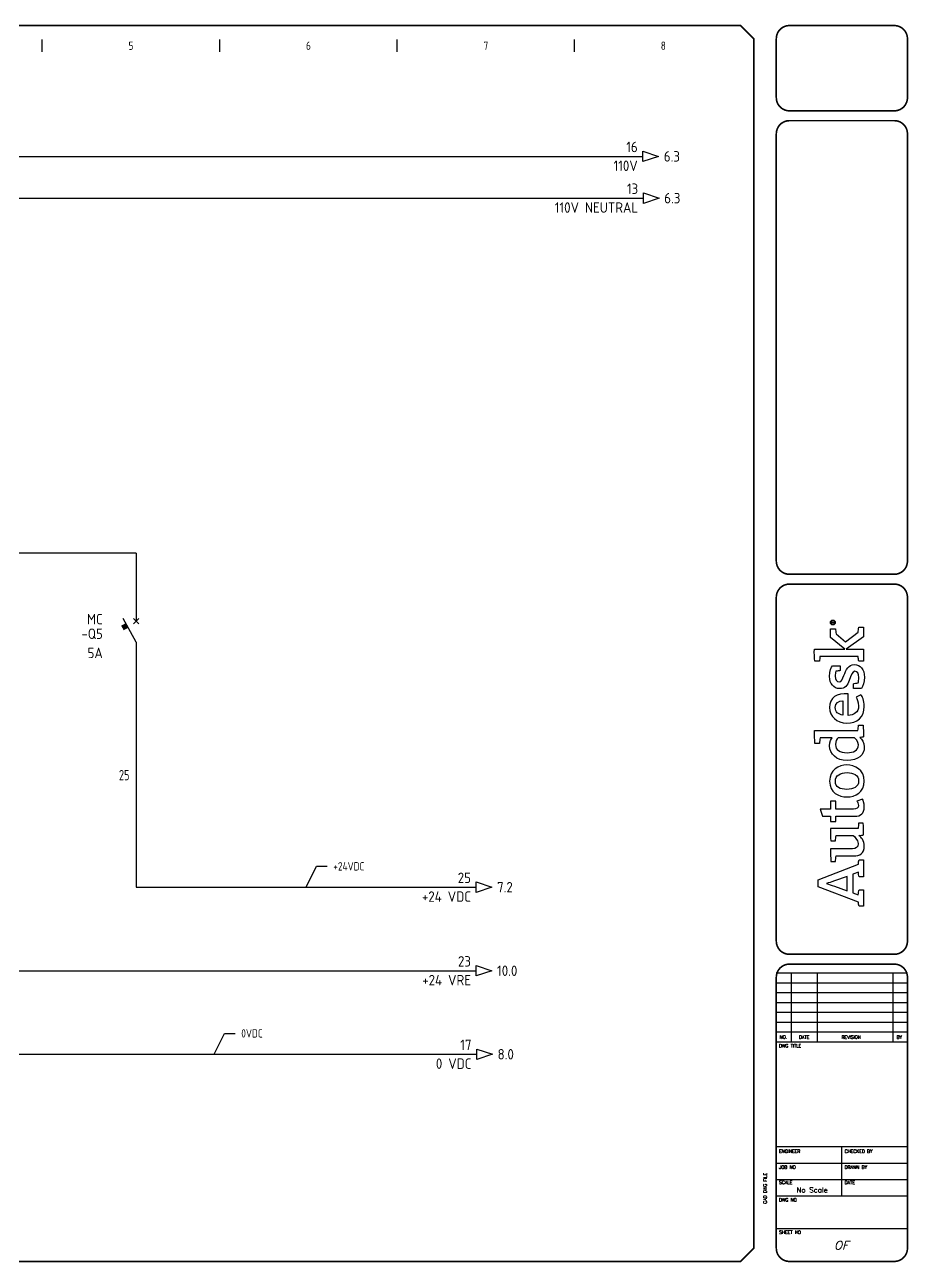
# Model space of a CAD drawing. Header units: millimetres. Extents: x 0 to 840, y 0 to 593.
# Drawn here: x 417 to 840, y 0 to 593 of the extents above; entities that cross this region are included whole.
import ezdxf
from ezdxf.enums import TextEntityAlignment as Align

# ---------------------------------------------------------------- set-up
doc = ezdxf.new("R2010")
doc.units = ezdxf.units.MM
doc.header["$LTSCALE"] = 10
doc.header["$MEASUREMENT"] = 0
for name, color, linetype in [('BLU_1.0mm^2', 5, 'Continuous'), ('DESC', 150, 'Continuous'), ('GRN_2.5mm^2', 3, 'Continuous'), ('LAYER_1', 160, 'Continuous'), ('LOC', 8, 'Continuous'), ('MISC', 7, 'Continuous'), ('RED_2.5mm^2', 1, 'Continuous'), ('SYMS', 7, 'Continuous'), ('TAGS', 150, 'Continuous'), ('TITLE', 7, 'Continuous'), ('VIO_1.0mm^2', 190, 'Continuous'), ('WIRENO', 72, 'Continuous'), ('WIREREF', 52, 'Continuous'), ('XREF', 7, 'Continuous')]:
    doc.layers.add(name, color=color, linetype=linetype)
doc.styles.add('ITALIC', font='ITALIC')
doc.styles.add('SIMPLEX', font='simplex')
doc.styles.add('WD_IEC', font='isocp2.shx', dxfattribs={"width": 0.9, "height": 4})
doc.dimstyles.get("Standard").update_dxf_attribs({"dimtxt": 0.18, "dimasz": 0.18, "dimexe": 0.18, "dimexo": 0.0625, "dimgap": 0.09, "dimtad": 0, "dimtih": 1, "dimtoh": 1, "dimdec": 4, "dimzin": 0, "dimdsep": 46, "dimtxsty": 'Standard', "dimcen": 0.09, "dimadec": 0, "dimazin": 0, "dimtfac": 1, "dimtdec": 4, "dimtofl": 0, "dimtmove": 0, "dimatfit": 3, "dimfxl": 1, "dimtolj": 1, "dimtzin": 0, "dimarcsym": 0})

# ---------------------------------------------------------------- blocks, each defined once
blk = doc.blocks.new('VCB1')
for p, q in [((0, 7.5), (0, 2.5)), ((0, -2.5), (-3.12, 3.12)), ((0.62, 1.88), (-0.62, 3.12)), ((-0.62, 1.88), (0.62, 3.12)), ((0, -2.5), (0, -7.5))]:
    blk.add_line(p, q)
blk.add_solid([(-2.52, 2.03), (-3.61, 1.43), (-1.91, 0.94), (-3.01, 0.33)])
at = {"style": 'WD_IEC'}
for tag, p in [('INST', (-8, 5.25)), ('LOC', (-8, 1.75)), ('TAG1', (-8, -1.75)), ('RATING1', (-8, -6.35)), ('DESC1', (-8, -14.35)), ('DESC2', (-8, -17.85)), ('DESC3', (-8, -21.35))]:
    blk.add_attdef(tag, text='', height=2.5, dxfattribs=at).set_placement(p, align=Align.RIGHT)
blk.add_attdef('TERM01', text='', height=2, rotation=90, dxfattribs=at).set_placement((-1, 7.5), align=Align.RIGHT)
at = {"style": 'WD_IEC', "flags": 1}
for tag, p, height in [('X2TERM01', (0, 7.5), 0.32), ('MFG', (2.75, 6.5), 1.5), ('CAT', (2.75, 4), 1.5), ('X4LINK', (-2, 0), 0.32), ('X1LINK', (-0.5, 0), 0.32), ('X8TERM02', (0, -7.5), 0.32), ('ASSYCODE', (1, -9), 1), ('FAMILY', (1, -10.5), 1), ('CATDESC', (1, -12), 1), ('CONTACT', (1, -13.5), 1)]:
    blk.add_attdef(tag, p, '', height=height, dxfattribs=at)
at = {"style": 'WD_IEC'}
blk.add_attdef('TERM02', (-1, -7.5), '', height=2, rotation=90, dxfattribs=at)
at = {"lineweight": 15, "style": 'WD_IEC'}
blk.add_attdef('XREF', text='', height=2.5, dxfattribs=at).set_placement((-8, -10.35), align=Align.RIGHT)
blk = doc.blocks.new('HA1S1')
blk.add_lwpolyline([(0, 1.25), (3.75, 0), (0, -1.25)], close=True)
at = {"style": 'WD_IEC'}
for tag, height, flags, p in [('WIRENO', 2.5, 8, (-1.25, 1)), ('SIGCODE', 1, 1, (5, 1.8))]:
    blk.add_attdef(tag, text='', height=height, dxfattribs=dict(at, flags=flags)).set_placement(p, align=Align.RIGHT)
at = {"style": 'WD_IEC', "flags": 1}
blk.add_attdef('X4TERM01', (0, 0), '', height=0.32, dxfattribs=at)
at = {"style": 'WD_IEC'}
blk.add_attdef('XREF', text='', height=2.5, dxfattribs=at).set_placement((5, 0), align=Align.MIDDLE_LEFT)
blk.add_attdef('DESC1', text='', height=2.5, dxfattribs=at).set_placement((-1.25, -1), align=Align.TOP_RIGHT)
blk = doc.blocks.new('AI9-BLK2')
at = {"layer": 'LAYER_1', "color": 7}
blk.add_circle((0, 0), 2.03, dxfattribs=at)
blk.add_open_spline([(1.7, 0), (1.7, -1), (1, -1.8), (0, -1.8), (-1, -1.8), (-1.7, -1), (-1.7, 0), (-1.7, 1), (-1, 1.8), (0, 1.8), (1, 1.8), (1.7, 1), (1.7, 0)], degree=3, knots=[0, 0, 0, 0, 1, 1, 1, 2, 2, 2, 3, 3, 3, 4, 4, 4, 4], dxfattribs=at)
blk = doc.blocks.new('AI9-BLK1')
at = {"layer": 'LAYER_1', "color": 7}
for points, knots in [([(0.7, -1.1), (0.7, -1.1), (0.2, -0.4), (0.2, -0.4), (0.1, -0.2), (0, -0.2), (-0.1, -0.1), (0.3, 0), (0.5, 0.2), (0.5, 0.5), (0.5, 0.8), (0.3, 1.1), (-0.2, 1.1), (-0.2, 1.1), (-0.8, 1.1), (-0.8, 1.1), (-0.8, 1.1), (-0.8, -1.1), (-0.8, -1.1), (-0.8, -1.1), (-0.5, -1.1), (-0.5, -1.1), (-0.5, -1.1), (-0.5, -0.1), (-0.5, -0.1), (-0.4, -0.1), (-0.3, -0.2), (-0.2, -0.3), (-0.2, -0.3), (0.3, -1.1), (0.3, -1.1), (0.3, -1.1), (0.7, -1.1), (0.7, -1.1)], [0, 0, 0, 0, 1, 1, 1, 2, 2, 2, 3, 3, 3, 4, 4, 4, 5, 5, 5, 6, 6, 6, 7, 7, 7, 8, 8, 8, 9, 9, 9, 10, 10, 10, 11, 11, 11, 11]), ([(0.2, 0.5), (0.2, 0.2), (-0.1, 0.1), (-0.3, 0.1), (-0.3, 0.1), (-0.5, 0.1), (-0.5, 0.1), (-0.5, 0.1), (-0.5, 0.8), (-0.5, 0.8), (-0.5, 0.8), (-0.2, 0.8), (-0.2, 0.8), (0.1, 0.8), (0.2, 0.7), (0.2, 0.5)], [0, 0, 0, 0, 1, 1, 1, 2, 2, 2, 3, 3, 3, 4, 4, 4, 5, 5, 5, 5])]:
    blk.add_open_spline(points, degree=3, knots=knots, dxfattribs=at)
blk = doc.blocks.new('LOGO')
for points, knots in [([(35.2, 4.3), (35.2, 4.3), (22.1, 38.1), (22.1, 38.1), (22.1, 38.1), (16.1, 38.1), (16.1, 38.1), (16.1, 38.1), (3.2, 4.3), (3.2, 4.3), (2.2, 4.2), (0.9, 4), (0, 3.7), (0, 3.7), (0, 0), (0, 0), (0, 0), (13.7, 0), (13.7, 0), (13.7, 0), (13.7, 3.7), (13.7, 3.7), (12.4, 4), (10.9, 4.3), (9.5, 4.4), (9.5, 4.4), (11.1, 8.8), (11.1, 8.8), (11.1, 8.8), (26.8, 8.8), (26.8, 8.8), (26.8, 8.8), (28.4, 4.3), (28.4, 4.3), (27, 4.2), (25.8, 4), (24.5, 3.7), (24.5, 3.7), (24.5, 0), (24.5, 0), (24.5, 0), (38.7, 0), (38.7, 0), (38.7, 0), (38.7, 3.7), (38.7, 3.7), (37.9, 3.9), (36, 4.3), (35.2, 4.3)], [0, 0, 0, 0, 1, 1, 1, 2, 2, 2, 3, 3, 3, 4, 4, 4, 5, 5, 5, 6, 6, 6, 7, 7, 7, 8, 8, 8, 9, 9, 9, 10, 10, 10, 11, 11, 11, 12, 12, 12, 13, 13, 13, 14, 14, 14, 15, 15, 15, 16, 16, 16, 16]), ([(70.8, 23.1), (70.8, 23.1), (70.8, 27.7), (70.8, 27.7), (70.8, 27.7), (75.3, 27.7), (75.3, 27.7), (75.3, 27.7), (75.3, 34.3), (75.3, 34.3), (75.3, 34.3), (81.3, 36.2), (81.3, 36.2), (81.3, 36.2), (81.3, 27.7), (81.3, 27.7), (81.3, 27.7), (88, 27.7), (88, 27.7), (88, 27.7), (88, 23.1), (88, 23.1), (88, 23.1), (81.3, 23.1), (81.3, 23.1), (81.3, 23.1), (81.3, 8.4), (81.3, 8.4), (81.3, 5.6), (82.1, 4.3), (84.3, 4.3), (86, 4.3), (87.5, 5.1), (88, 5.5), (88, 5.5), (89.7, 0.9), (89.7, 0.9), (88.7, 0.3), (86.5, -0.7), (83.2, -0.7), (77.6, -0.7), (75.3, 2.4), (75.3, 7.4), (75.3, 7.4), (75.3, 23.1), (75.3, 23.1), (75.3, 23.1), (70.8, 23.1), (70.8, 23.1)], [0, 0, 0, 0, 1, 1, 1, 2, 2, 2, 3, 3, 3, 4, 4, 4, 5, 5, 5, 6, 6, 6, 7, 7, 7, 8, 8, 8, 9, 9, 9, 10, 10, 10, 11, 11, 11, 12, 12, 12, 13, 13, 13, 14, 14, 14, 15, 15, 15, 16, 16, 16, 16]), ([(147.1, 4.7), (147.1, 5.4), (147, 6.1), (147, 6.9), (147, 6.9), (147, 41.1), (147, 41.1), (143.4, 41.2), (139.3, 41), (136.1, 40.7), (136.1, 40.7), (136.1, 37), (136.1, 37), (137.7, 36.8), (139.6, 36.6), (141, 36.4), (141, 36.4), (141, 36.4), (141, 36.4), (141, 36.4), (141, 26.2), (141, 26.2), (140, 27.1), (138, 28.4), (134.3, 28.4), (127.3, 28.4), (122, 22.6), (122, 13.8), (122, 4.5), (126.6, -0.7), (133.4, -0.7), (137.1, -0.7), (139.6, 1.1), (141.3, 3.1), (141.3, 2.1), (141.6, 0.6), (141.8, 0), (145.2, -0.2), (148.7, 0.1), (151.7, 0.4), (151.7, 0.4), (151.7, 4.1), (151.7, 4.1), (150.2, 4.2), (148.4, 4.5), (147.1, 4.7)], [0, 0, 0, 0, 1, 1, 1, 2, 2, 2, 3, 3, 3, 4, 4, 4, 5, 5, 5, 6, 6, 6, 7, 7, 7, 8, 8, 8, 9, 9, 9, 10, 10, 10, 11, 11, 11, 12, 12, 12, 13, 13, 13, 14, 14, 14, 15, 15, 15, 15]), ([(229.4, 4.6), (229.4, 4.6), (221.5, 15.2), (221.5, 15.2), (221.5, 15.2), (228, 23), (228, 23), (229.4, 23.1), (231.3, 23.3), (232.4, 23.6), (232.4, 23.6), (232.4, 27.7), (232.4, 27.7), (232.4, 27.7), (225, 27.7), (225, 27.7), (225, 27.7), (215.2, 15.6), (215.2, 15.6), (215.2, 15.6), (215.2, 41.2), (215.2, 41.2), (211.8, 41.3), (208.2, 41.2), (205.1, 40.9), (205.1, 40.9), (205.1, 36.9), (205.1, 36.9), (206.5, 36.8), (208, 36.6), (209.1, 36.5), (209.1, 36.5), (209.1, 4.5), (209.1, 4.5), (207.8, 4.4), (206.3, 4.2), (205.1, 4), (205.1, 4), (205.1, 0), (205.1, 0), (205.1, 0), (215.2, 0), (215.2, 0), (215.2, 0), (215.2, 14.5), (215.2, 14.5), (215.2, 14.5), (225.6, 0), (225.6, 0), (225.6, 0), (233.7, 0), (233.7, 0), (233.7, 0), (233.7, 3.8), (233.7, 3.8), (232.2, 4.2), (230.6, 4.4), (229.4, 4.6)], [0, 0, 0, 0, 1, 1, 1, 2, 2, 2, 3, 3, 3, 4, 4, 4, 5, 5, 5, 6, 6, 6, 7, 7, 7, 8, 8, 8, 9, 9, 9, 10, 10, 10, 11, 11, 11, 12, 12, 12, 13, 13, 13, 14, 14, 14, 15, 15, 15, 16, 16, 16, 17, 17, 17, 18, 18, 18, 19, 19, 19, 19]), ([(12.8, 13.8), (12.8, 13.8), (16.6, 24.3), (16.6, 24.3), (17.8, 27.5), (18.2, 28.8), (18.8, 30.9), (18.8, 30.9), (18.9, 30.9), (18.9, 30.9), (19.6, 28.9), (20, 27.5), (21.1, 24.3), (21.1, 24.3), (24.9, 13.8), (24.9, 13.8), (24.9, 13.8), (12.8, 13.8), (12.8, 13.8)], [0, 0, 0, 0, 1, 1, 1, 2, 2, 2, 3, 3, 3, 4, 4, 4, 5, 5, 5, 6, 6, 6, 6]), ([(59.7, -0.1), (59.5, 0.6), (59.2, 2.6), (59.1, 3.8), (57.8, 2), (54.9, -0.7), (50.2, -0.7), (44.2, -0.7), (42, 3.1), (42, 8.1), (42, 8.1), (42, 22.9), (42, 22.9), (40.6, 23.2), (38.8, 23.4), (37.3, 23.5), (37.3, 23.5), (37.3, 27.3), (37.3, 27.3), (40.3, 27.6), (44.4, 27.8), (48, 27.6), (48, 27.6), (48, 9.3), (48, 9.3), (48, 6.2), (49.1, 4.5), (52.3, 4.5), (55.8, 4.5), (58.4, 7.9), (59, 8.6), (59, 8.6), (59, 23), (59, 23), (57.8, 23.2), (56, 23.4), (54.6, 23.5), (54.6, 23.5), (54.6, 27.3), (54.6, 27.3), (57.6, 27.7), (61.5, 27.8), (65, 27.7), (65, 27.7), (65, 4.6), (65, 4.6), (66.3, 4.4), (68.1, 4.2), (69.6, 4.1), (69.6, 4.1), (69.6, 0.3), (69.6, 0.3), (66.7, 0), (63, -0.2), (59.7, -0.1)], [0, 0, 0, 0, 1, 1, 1, 2, 2, 2, 3, 3, 3, 4, 4, 4, 5, 5, 5, 6, 6, 6, 7, 7, 7, 8, 8, 8, 9, 9, 9, 10, 10, 10, 11, 11, 11, 12, 12, 12, 13, 13, 13, 14, 14, 14, 15, 15, 15, 16, 16, 16, 17, 17, 17, 18, 18, 18, 18]), ([(104.8, -0.7), (95.2, -0.7), (91.4, 7), (91.4, 13.8), (91.4, 20.6), (95.1, 28.4), (104.6, 28.4), (114.1, 28.4), (118.3, 20.8), (118.3, 14), (118.3, 7.2), (114.2, -0.7), (104.8, -0.7)], [0, 0, 0, 0, 1, 1, 1, 2, 2, 2, 3, 3, 3, 4, 4, 4, 4]), ([(104.5, 23.6), (99.6, 23.6), (97.8, 19.5), (97.8, 14), (97.8, 8.5), (99.9, 4.1), (104.8, 4.1), (109.8, 4.1), (111.8, 8.2), (111.8, 13.8), (111.8, 19.3), (109.5, 23.6), (104.5, 23.6)], [0, 0, 0, 0, 1, 1, 1, 2, 2, 2, 3, 3, 3, 4, 4, 4, 4]), ([(141, 7.6), (140.3, 6.7), (138.2, 4.3), (135, 4.3), (130.5, 4.3), (128.5, 8.1), (128.5, 13.8), (128.5, 19.6), (130.9, 23.5), (135.4, 23.5), (138.3, 23.5), (139.9, 22.3), (141, 21.3), (141, 21.3), (141, 7.6), (141, 7.6)], [0, 0, 0, 0, 1, 1, 1, 2, 2, 2, 3, 3, 3, 4, 4, 4, 5, 5, 5, 5]), ([(167.6, 4.1), (171.4, 4.1), (173.8, 5.5), (175, 6.2), (175, 6.2), (177.1, 2.1), (177.1, 2.1), (175.5, 1.1), (172.6, -0.7), (167.2, -0.7), (158.2, -0.7), (153.3, 5.5), (153.3, 14), (153.3, 22.5), (158.9, 28.4), (166.4, 28.4), (174.6, 28.4), (178.7, 22.5), (177.9, 12.9), (177.9, 12.9), (159.8, 12.9), (159.8, 12.9), (160, 7.9), (162.3, 4.1), (167.6, 4.1)], [0, 0, 0, 0, 1, 1, 1, 2, 2, 2, 3, 3, 3, 4, 4, 4, 5, 5, 5, 6, 6, 6, 7, 7, 7, 8, 8, 8, 8]), ([(172, 17.3), (171.9, 20.8), (170.4, 23.7), (166.3, 23.7), (162.6, 23.7), (160.6, 21.2), (159.9, 17.3), (159.9, 17.3), (172, 17.3), (172, 17.3)], [0, 0, 0, 0, 1, 1, 1, 2, 2, 2, 3, 3, 3, 3]), ([(193.3, 16.4), (190.2, 17.6), (187.8, 18.3), (187.8, 20.5), (187.8, 22.6), (189.9, 23.7), (192.6, 23.7), (194.1, 23.7), (195.6, 23.5), (196.8, 23.1), (196.9, 21.9), (197.1, 20.1), (197.3, 19.6), (197.3, 19.6), (201.3, 19.6), (201.3, 19.6), (201.3, 19.6), (201.3, 26.1), (201.3, 26.1), (200.2, 26.8), (197.1, 28.4), (192.4, 28.4), (186.5, 28.4), (182.2, 25), (182.2, 20.1), (182.2, 15.7), (184.9, 13.4), (189.1, 11.9), (193.4, 10.4), (196.7, 9.3), (196.7, 7.2), (196.7, 5.1), (195, 3.9), (191.4, 3.9), (189.9, 3.9), (188.1, 4.1), (187, 4.6), (186.9, 5.9), (186.6, 7.8), (186.3, 8.4), (186.3, 8.4), (182.3, 8.4), (182.3, 8.4), (182.3, 8.4), (182.3, 1.6), (182.3, 1.6), (182.3, 1.6), (182.3, 1.6), (182.3, 1.6), (184.1, 0.5), (187.5, -0.8), (191.8, -0.8), (198.3, -0.8), (202.4, 2.6), (202.4, 7.8), (202.4, 12.5), (197.8, 14.6), (193.3, 16.4)], [0, 0, 0, 0, 1, 1, 1, 2, 2, 2, 3, 3, 3, 4, 4, 4, 5, 5, 5, 6, 6, 6, 7, 7, 7, 8, 8, 8, 9, 9, 9, 10, 10, 10, 11, 11, 11, 12, 12, 12, 13, 13, 13, 14, 14, 14, 15, 15, 15, 16, 16, 16, 17, 17, 17, 18, 18, 18, 19, 19, 19, 19])]:
    blk.add_open_spline(points, degree=3, knots=knots)
for name, p in [('AI9-BLK2', (237.6, 25.7)), ('AI9-BLK1', (237.8, 25.7))]:
    blk.add_blockref(name, p)
blk = doc.blocks.new('acade_title')
at = {"layer": 'SYMS'}
for p, q in [((425, 580), (425, 586)), ((510, 580), (510, 586)), ((595, 580), (595, 586)), ((680, 580), (680, 586))]:
    blk.add_line(p, q, dxfattribs=at)
at = {"layer": 'TITLE'}
for p, q in [((765.79, 586.36), (765.79, 551.29)), ((776.63, 138.97), (839.44, 138.97)), ((783.7, 138.97), (783.7, 106)), ((796.26, 138.97), (796.26, 106)), ((832.38, 138.97), (832.38, 106)), ((776.63, 134.26), (839.44, 134.26)), ((776.63, 129.55), (839.44, 129.55)), ((776.63, 124.84), (839.44, 124.84)), ((776.63, 120.13), (839.44, 120.13)), ((776.63, 115.42), (839.44, 115.42)), ((776.63, 110.71), (839.44, 110.71)), ((776.63, 106), (839.44, 106)), ((765.79, 7.07), (765.79, 55.62)), ((776.63, 55.75), (839.44, 55.75)), ((808.04, 32.19), (808.04, 55.75)), ((776.63, 47.89), (839.44, 47.89)), ((776.63, 40.04), (839.44, 40.04)), ((776.63, 32.19), (839.44, 32.19)), ((776.63, 16.49), (839.44, 16.49))]:
    blk.add_line(p, q, dxfattribs=at)
at = {"layer": 'TITLE', "const_width": 0.784}
blk.add_lwpolyline([(765.79, 7.07), (765.79, 586.36), (759.5, 592.64), (7.07, 592.64), (0.79, 586.36), (0.79, 7.07), (7.07, 0.79), (759.5, 0.79)], close=True, dxfattribs=at)
for points in [[(782.91, 592.64, 0.414214), (776.63, 586.36, 0.414214)], [(839.44, 586.36, 0.414214), (833.16, 592.64, 0.414214)], [(776.63, 558.09, 0.414214), (782.91, 551.81, 0.414214)], [(833.16, 551.81, 0.414214), (839.44, 558.09, 0.414214)], [(782.91, 547.1, 0.414214), (776.63, 540.82, 0.414214)], [(839.44, 540.82, 0.414214), (833.16, 547.1, 0.414214)], [(776.63, 336.15, 0.414214), (782.91, 329.87, 0.414214)], [(833.16, 329.87, 0.414214), (839.44, 336.15, 0.414214)], [(782.91, 325.16, 0.414214), (776.63, 318.88, 0.414214)], [(839.44, 318.88, 0.414214), (833.16, 325.16, 0.414214)], [(776.63, 154.15, 0.414214), (782.91, 147.87, 0.414214)], [(833.16, 147.87, 0.414214), (839.44, 154.15, 0.414214)], [(782.91, 143.16, 0.414214), (776.63, 136.88, 0.414214)], [(839.44, 136.88, 0.414214), (833.16, 143.16, 0.414214)], [(776.63, 7.07, 0.414214), (782.91, 0.79, 0.414214)], [(833.16, 0.79, 0.414214), (839.44, 7.07, 0.414214)]]:
    blk.add_lwpolyline(points, format="xyb", dxfattribs=at)
for points in [[(833.16, 592.64), (782.91, 592.64)], [(776.63, 586.36), (776.63, 558.09)], [(839.44, 586.36), (839.44, 558.09)], [(833.16, 551.81), (782.91, 551.81)], [(833.16, 547.1), (782.91, 547.1)], [(776.63, 540.82), (776.63, 336.15)], [(839.44, 540.82), (839.44, 336.15)], [(782.91, 329.87), (833.16, 329.87)], [(782.91, 325.16), (833.16, 325.16)], [(782.91, 147.87), (833.16, 147.87)], [(782.91, 143.16), (833.16, 143.16)], [(776.63, 136.88), (776.63, 7.07)], [(839.44, 136.88), (839.44, 7.07)], [(782.91, 0.79), (833.16, 0.79)]]:
    blk.add_lwpolyline(points, dxfattribs=at)
at = {"layer": 'TITLE', "color": 7, "const_width": 0.784}
for points in [[(776.63, 318.88), (776.63, 154.15)], [(839.44, 318.88), (839.44, 154.15)]]:
    blk.add_lwpolyline(points, dxfattribs=at)
at = {"xscale": 0.571500000000015, "yscale": 0.571500000000015, "zscale": 0.571500000000015, "rotation": 90}
blk.add_blockref('LOGO', (818.39, 170.97), dxfattribs=at)
at = {"layer": 'SYMS', "style": 'WD_IEC', "width": 0.9}
for s, p in [('5', (467.5, 581)), ('6', (552.5, 581)), ('7', (637.5, 581)), ('8', (722.5, 581))]:
    blk.add_text(s, height=4, dxfattribs=at).set_placement(p, align=Align.CENTER)
at = {"layer": 'TITLE', "color": 1}
for s, height, style, p in [('NO.', 1.57, 'SIMPLEX', (780.03, 108.22)), ('DATE', 1.57, 'SIMPLEX', (789.98, 108.22)), ('REVISION', 1.57, 'SIMPLEX', (812.49, 108.22)), ('BY', 1.57, 'SIMPLEX', (835.52, 108.22)), ('OF', 4, 'ITALIC', (807.77, 8.51))]:
    blk.add_text(s, height=height, dxfattribs=dict(at, style=style)).set_placement(p, align=Align.MIDDLE)
at = {"layer": 'TITLE', "color": 1, "style": 'SIMPLEX'}
for s, p in [('DWG TITLE', (777.94, 103.25)), ('ENGINEER', (777.94, 52.74)), ('CHECKED BY', (809.35, 52.74)), ('JOB NO', (777.94, 45.15)), ('DRAWN BY', (809.35, 45.15)), ('SCALE', (777.94, 37.82)), ('DATE', (809.35, 37.82)), ('DWG NO', (777.94, 29.44)), ('SHEET NO', (777.94, 14))]:
    blk.add_text(s, height=1.57, dxfattribs=at).set_placement(p)
blk.add_text('CAD DWG FILE', height=1.5703, rotation=90, dxfattribs=at).set_placement((772.05, 28.4))
at = {"layer": 'TITLE', "color": 1, "style": 'ITALIC'}
for tag, height, p in [('TITLE#1', 3, (806.47, 85.58)), ('TITLE#2', 3, (806.47, 80.5)), ('TITLE#3', 3, (806.47, 75.41)), ('TITLE#4', 3, (806.47, 70.33)), ('DWG#', 4, (806.47, 20.76))]:
    blk.add_attdef(tag, text='', height=height, dxfattribs=at).set_placement(p, align=Align.CENTER)
at = {"layer": 'TITLE', "color": 1, "style": 'SIMPLEX'}
blk.add_attdef('CAD#', (772.63, 49.19), '', height=2.5, rotation=90, dxfattribs=at)
at = {"layer": 'TITLE', "color": 1}
for tag, p, height, style in [('ENGINEER', (783.37, 49.19), 2.5, 'ITALIC'), ('CHKDBY', (813.2, 49.2), 2.5, 'ITALIC'), ('JOB#', (789.06, 41.3), 2.5, 'SIMPLEX'), ('DRAWNBY', (814.95, 41.3), 2.5, 'ITALIC'), ('SCALE', (786.29, 33.76), 2.5, 'SIMPLEX'), ('DATE', (812.8, 33.76), 2.5, 'SIMPLEX'), ('SHTS', (815.9, 6.29), 4, 'ITALIC')]:
    blk.add_attdef(tag, p, '', height=height, dxfattribs=dict(at, style=style))
at = {"layer": 'TITLE', "color": 1, "style": 'ITALIC'}
blk.add_attdef('SH#', text='', height=4, dxfattribs=at).set_placement((799.54, 6.29), align=Align.RIGHT)
at = {"layer": 'TITLE', "color": 7, "flags": 9}
blk.add_attdef('WD_TB', (782.91, 0.79), '', height=3.14, dxfattribs=at)
blk = doc.blocks.new('WD_WNV')
at = {"linetype": 'Continuous', "style": 'WD_IEC', "width": 0.8}
blk.add_attdef('WIRENO', text='', height=2.5, dxfattribs=at).set_placement((-1.6, 0), align=Align.MIDDLE_RIGHT)
at = {"style": 'WD_IEC', "flags": 1}
for tag, p in [('W08USER', (-1, 0.375)), ('W04USER', (-1, 0.875)), ('W05USER', (-1, 0.75)), ('W09USER', (-1, 0.25)), ('W03USER', (-1, 1)), ('W06USER', (-1, 0.625)), ('W07USER', (-1, 0.5)), ('W02USER', (-1, 1.125)), ('W01USER', (-1, 1.25)), ('W10USER', (-1, 0.125))]:
    blk.add_attdef(tag, text='', height=0.08, dxfattribs=at).set_placement(p, align=Align.CENTER)

msp = doc.modelspace()

# ---------------------------------------------------------------- linework, layer by layer
at = {"layer": 'BLU_1.0mm^2'}
for p, q in [((470, 340), (305, 340)), ((470, 340), (470.01, 317.39)), ((470.01, 287.39), (470, 180)), ((470, 180), (632.87, 180))]:
    msp.add_line(p, q, dxfattribs=at)
at = {"layer": 'GRN_2.5mm^2'}
msp.add_line((130, 100), (633.12, 100), dxfattribs=at)
at = {"layer": 'RED_2.5mm^2'}
for p, q in [((165, 530), (712.75, 530)), ((135, 510), (712.95, 510))]:
    msp.add_line(p, q, dxfattribs=at)
at = {"layer": 'VIO_1.0mm^2'}
msp.add_line((365.01, 140), (632.86, 140), dxfattribs=at)

# ---------------------------------------------------------------- block references
at = {"layer": 'SYMS'}
ref = msp.add_blockref('acade_title', (0, 0), dxfattribs=at)
ref.add_attrib('SCALE', 'No Scale', (786.29, 33.76), dxfattribs={"layer": 'MISC', "color": 1, "height": 2.5, "style": 'SIMPLEX'})
ref = msp.add_blockref('HA1S1', (712.75, 530), dxfattribs=dict(at, xscale=2, yscale=2, zscale=2))
ref.add_attrib('WIRENO', '16', dxfattribs={"layer": 'WIREREF', "height": 5, "style": 'WD_IEC', "flags": 8}).set_placement((710.25, 532), align=Align.RIGHT)
ref.add_attrib('DESC1', '110V', dxfattribs={"layer": 'DESC', "height": 5, "style": 'WD_IEC'}).set_placement((710.25, 528), align=Align.TOP_RIGHT)
ref.add_attrib('XREF', '6.3', dxfattribs={"layer": 'XREF', "height": 5, "style": 'WD_IEC'}).set_placement((722.75, 530), align=Align.MIDDLE_LEFT)
ref = msp.add_blockref('HA1S1', (712.95, 510), dxfattribs=dict(at, xscale=2, yscale=2, zscale=2))
ref.add_attrib('WIRENO', '13', dxfattribs={"layer": 'WIREREF', "height": 5, "style": 'WD_IEC'}).set_placement((710.45, 512), align=Align.RIGHT)
ref.add_attrib('DESC1', '110V NEUTRAL', dxfattribs={"layer": 'DESC', "height": 5, "style": 'WD_IEC'}).set_placement((710.45, 508), align=Align.TOP_RIGHT)
ref.add_attrib('XREF', '6.3', dxfattribs={"layer": 'XREF', "height": 5, "style": 'WD_IEC'}).set_placement((722.95, 510), align=Align.MIDDLE_LEFT)
ref = msp.add_blockref('VCB1', (470.01, 302.39), dxfattribs=dict(at, xscale=2, yscale=2, zscale=2))
ref.add_attrib('TAG1', '-Q5', dxfattribs={"layer": 'TAGS', "height": 5, "style": 'WD_IEC'}).set_placement((454.01, 298.89), align=Align.RIGHT)
ref.add_attrib('LOC', 'MC', dxfattribs={"layer": 'LOC', "height": 5, "style": 'WD_IEC'}).set_placement((454.01, 305.89), align=Align.RIGHT)
ref.add_attrib('RATING1', '5A', dxfattribs={"layer": 'MISC', "height": 5, "style": 'WD_IEC'}).set_placement((454.01, 289.69), align=Align.RIGHT)
ref = msp.add_blockref('HA1S1', (632.87, 180), dxfattribs=dict(at, xscale=2, yscale=2, zscale=2))
ref.add_attrib('WIRENO', '25', dxfattribs={"layer": 'WIREREF', "height": 5, "style": 'WD_IEC', "flags": 8}).set_placement((630.37, 182), align=Align.RIGHT)
ref.add_attrib('DESC1', '+24 VDC', dxfattribs={"layer": 'DESC', "height": 5, "style": 'WD_IEC'}).set_placement((630.37, 178), align=Align.TOP_RIGHT)
ref.add_attrib('XREF', '7.2', dxfattribs={"layer": 'XREF', "height": 5, "style": 'WD_IEC'}).set_placement((642.87, 180), align=Align.MIDDLE_LEFT)
ref = msp.add_blockref('HA1S1', (632.86, 140), dxfattribs=dict(at, xscale=2, yscale=2, zscale=2))
ref.add_attrib('WIRENO', '23', dxfattribs={"layer": 'WIREREF', "height": 5, "style": 'WD_IEC', "flags": 8}).set_placement((630.36, 142), align=Align.RIGHT)
ref.add_attrib('DESC1', '+24 VRE', dxfattribs={"layer": 'DESC', "height": 5, "style": 'WD_IEC'}).set_placement((630.36, 138), align=Align.TOP_RIGHT)
ref.add_attrib('XREF', '10.0', dxfattribs={"layer": 'XREF', "height": 5, "style": 'WD_IEC'}).set_placement((642.86, 140), align=Align.MIDDLE_LEFT)
ref = msp.add_blockref('HA1S1', (633.12, 100), dxfattribs=dict(at, xscale=2, yscale=2, zscale=2))
ref.add_attrib('WIRENO', '17', dxfattribs={"layer": 'WIREREF', "height": 5, "style": 'WD_IEC', "flags": 8}).set_placement((630.62, 102), align=Align.RIGHT)
ref.add_attrib('DESC1', '0 VDC', dxfattribs={"layer": 'DESC', "height": 5, "style": 'WD_IEC'}).set_placement((630.62, 98), align=Align.TOP_RIGHT)
ref.add_attrib('XREF', '8.0', dxfattribs={"layer": 'XREF', "height": 5, "style": 'WD_IEC'}).set_placement((643.12, 100), align=Align.MIDDLE_LEFT)
at = {"layer": 'WIRENO'}
ref = msp.add_blockref('WD_WNV', (470, 233.7), dxfattribs=dict(at, xscale=2, yscale=2, zscale=2))
ref.add_attrib('WIRENO', '25', dxfattribs={"linetype": 'Continuous', "height": 5, "style": 'WD_IEC', "width": 0.8}).set_placement((466.8, 233.7), align=Align.MIDDLE_RIGHT)

# ---------------------------------------------------------------- texts
at = {"layer": 'MISC', "char_height": 4, "attachment_point": 4, "style": 'WD_IEC'}
for s, insert in [('\\A1;+24VDC', (564.43, 190)), ('\\A1;0VDC', (520.34, 110))]:
    msp.add_mtext(s, dxfattribs=dict(at, insert=insert))

# ---------------------------------------------------------------- leaders
at = {"layer": 'SYMS', "annotation_type": 0, "has_hookline": 1, "hookline_direction": 0}
for points, text_width in [([(551.43, 180), (556.43, 190), (561.43, 190)], 15.48), ([(507.34, 100), (512.34, 110), (517.34, 110)], 10.08)]:
    msp.add_leader(points, dimstyle='Standard', override={"dimtxt": 4, "dimasz": 6, "dimgap": 3, "dimldrblk": 'None'}, dxfattribs=dict(at, text_width=text_width))

doc.saveas('drawing.dxf')
